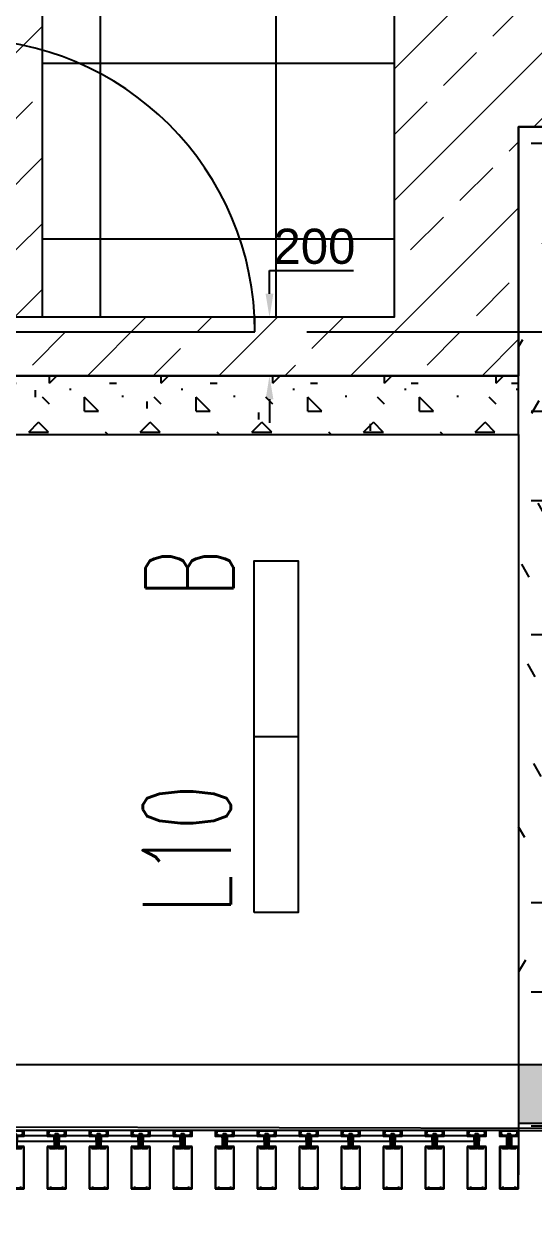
# Model space of a CAD drawing. Header units: millimetres. Extents: x -92759 to 184353, y -15225 to 86714.
# Drawn here: x -40271 to -38531, y 27067 to 31191 of the extents above; entities that cross this region are included whole.
import ezdxf

# ---------------------------------------------------------------- set-up
doc = ezdxf.new("R2010")
doc.units = ezdxf.units.MM
doc.linetypes.add('IDA - Grid Line', pattern=[2100, 1200, -300, 300, -300])
doc.layers.get('Defpoints').update_dxf_attribs({"color": 8})
for name, color, linetype in [('0-1', 9, 'Continuous'), ('0-L10 B', 1, 'Continuous'), ('A-_CLADMULN_E', 8, 'Continuous'), ('A-_CLADPANL_E', 8, 'Continuous'), ('A-_DETA----_E-2', 9, 'Continuous'), ('A-_DETA----_ED', 8, 'Continuous'), ('A-_DOOR----_E', 8, 'Continuous'), ('A-_WALL----_E', 8, 'Continuous'), ('A-_WALL----_H-1', 9, 'Continuous'), ('A-_WALLPRTN_E', 8, 'Continuous'), ('A-PATT-CONC', 8, 'Continuous'), ('AAG_Dimension', 7, 'Continuous'), ('E-legend', 1, 'Continuous'), ('HF', 7, 'Continuous')]:
    doc.layers.add(name, color=color, linetype=linetype)
doc.layers.add('A-_DETA----_ED-1', color=9, linetype='Continuous', true_color=0x808080)
doc.layers.add('S-_ANOTGRID_E-1', color=9, linetype='IDA - Grid Line', true_color=0x808080)
doc.layers.add('HFI 9MM FPB', color=94, linetype='Continuous', lineweight=5)
doc.styles.add('Arial', font='arial.ttf')
doc.styles.get("Standard").update_dxf_attribs({"font": 'arial.ttf'})
doc.styles.add('T3', font='simplex.shx', dxfattribs={"width": 0.7, "height": 300})
doc.dimstyles.get("Standard").update_dxf_attribs({"dimtxt": 0.18, "dimasz": 0.18, "dimexe": 0.18, "dimexo": 0.0625, "dimgap": 0.09, "dimtad": 0, "dimtih": 1, "dimtoh": 1, "dimdec": 4, "dimzin": 0, "dimdsep": 46, "dimtxsty": 'Standard', "dimcen": 0.09, "dimadec": 0, "dimazin": 0, "dimtfac": 1, "dimtdec": 4, "dimtofl": 0, "dimtmove": 0, "dimatfit": 3, "dimfxl": 1, "dimtolj": 1, "dimtzin": 0, "dimarcsym": 0})
pattern_1 = [(0, (-11870.95, 40538.3), (381, 381), [47.625, -333.375]), (90, (-11870.95, 40538.3), (-381, 381), [47.625, -333.375]), (135, (-11823.33, 40538.3), (-381.0004, 3e-14), [67.352, -471.463]), (0, (-11823.33, 40752.6), (381, 381), [47.625, -333.375]), (45, (-11799.5, 40728.8), (0, 381.0004), [33.676, -505.139]), (135, (-11799.5, 40728.8), (-381.0004, 3e-14), [33.676, -505.139]), (0, (-11680.45, 40847.85), (381, 381), [67.352, -313.648]), (45, (-11680.45, 40847.85), (0, 381.0004), [47.625, -491.19]), (135, (-11613.1, 40847.85), (-381.0004, 3e-14), [47.625, -491.19]), (90, (-11609, 40633.54), (-381, 381), [47.625, -333.375]), (45, (-11609, 40633.54), (0, 381.0004), [33.676, -505.139]), (135, (-11585.2, 40657.35), (-381.0004, 3e-14), [33.676, -505.139]), (0, (-11823.33, 40633.54), (381, 381), [23.812, -319.087]), (0, (-11537.58, 40728.8), (381, 381), [23.812, -319.087]), (90, (-11656.64, 40776.4), (-381, 381), [23.812, -319.087]), (135, (-11609, 40562.1), (-381.0004, 3e-14), [33.676, -505.139]), (135, (-11775.7, 40824.04), (-381.0004, 3e-14), [33.676, -505.139]), (45, (-11692.36, 40663.3), (0, 381.0004), [33.676, -505.139]), (90, (-11740, 40585.9), (-381, 381), [5.953, -375.047]), (90, (-11722.12, 40746.65), (-381, 381), [5.953, -375.047]), (90, (-11543.53, 40812.13), (-381, 381), [5.953, -375.047]), (90, (-11537.58, 40609.73), (-381, 381), [5.953, -375.047])]
pattern_2 = [(0, (-11870.95, 40538.29), (609.6, 152.4), [50.292, -406.908, 50.292, -406.908, -2438.4]), (0, (-11870.95, 40538.29), (609.6, 152.4), [-914.4, 50.292, -864.108, 50.292, -406.908, -1066.8]), (0, (-11870.95, 40538.29), (609.6, 152.4), [-2286, 50.292, -254.508, 50.292, -711.708]), (120, (-11642.35, 40614.49), (-436.78227, 451.7291), [50.292, -406.908, 50.292, -406.908, -2438.4]), (120, (-11642.35, 40614.49), (-436.78227, 451.7291), [-914.4, 50.292, -864.108, 50.292, -406.908, -1066.8]), (120, (-11642.35, 40614.49), (-436.78227, 451.7291), [-2286, 50.292, -254.508, 50.292, -711.708]), (240, (-11566.15, 40919.29), (-172.81773, -604.1291), [50.292, -406.908, 50.292, -406.908, -2438.4]), (240, (-11566.15, 40919.29), (-172.81773, -604.1291), [-914.4, 50.292, -864.108, 50.292, -406.908, -1066.8]), (240, (-11566.15, 40919.29), (-172.81773, -604.1291), [-2286, 50.292, -254.508, 50.292, -711.708])]

# ---------------------------------------------------------------- blocks, each defined once
blk = doc.blocks.new('System Panel - Glazed Panel-10347478-BLK8_RHH_1ST STOREY PLAN')
at = {"layer": 'A-_CLADPANL_E'}
for p, q in [((63, 0), (-63, 0)), ((-63, 0), (-63, -18)), ((63, -18), (63, 0)), ((-63, -18), (63, -18))]:
    blk.add_line(p, q, dxfattribs=at)
blk = doc.blocks.new('Rectangular Mullion - 200L X 65D mm-6848285-BLK8_RHH_1ST STOREY PLAN')
at = {"layer": 'A-_DETA----_ED'}
for p, q in [((32.5, 163), (-32.5, 163)), ((-32.5, 163), (-32.5, 18)), ((-30, 160.5), (-25.1, 160.5)), ((-30, 20.5), (-30, 160.5)), ((-23.6, 158.9), (-23.6, 157.4)), ((-23.6, 157.4), (-17.7, 157.4)), ((-17.7, 157.4), (-17.7, 158.9)), ((-16.1, 160.5), (16.1, 160.5)), ((17.7, 158.9), (17.7, 157.4)), ((17.7, 157.4), (23.6, 157.4)), ((23.6, 157.4), (23.6, 158.9)), ((25.1, 160.5), (30, 160.5)), ((30, 160.5), (30, 20.5)), ((32.5, 18), (32.5, 163)), ((-32.5, 18), (-21, 18)), ((-24, 20.5), (-30, 20.5)), ((-24, 23.6), (-24, 20.5)), ((-4.1, 24.3), (-23.2, 24.3)), ((-20.2, 21.8), (-17.9, 21.8)), ((-17.1, 18), (-13.8, 18)), ((-13.1, 18.8), (-13.1, 21)), ((-12.3, 21.8), (-5.9, 21.8)), ((-10.5, 21.8), (-10.5, 19.9)), ((-9.7, 19.2), (-8, 19.2)), ((-8, 19.2), (-8, 2.5)), ((-8, -11.6), (-8, 0)), ((-7.7, 2.2), (-6.7, 2.2)), ((-6.7, 0.3), (-7.7, 0.3)), ((-6.4, 2), (-6.4, 0.6)), ((-5.4, 5.1), (-5.4, 20.3)), ((-3.5, 5.1), (-5.4, 5.1)), ((-5.1, 21), (-5.1, 18.8)), ((-4.3, 18), (-0.8, 18)), ((-2.6, 21.3), (-2.6, 22.8)), ((2.6, 21.3), (-2.6, 21.3)), ((-2.5, -1.3), (-1.1, 4.3)), ((-0.8, 18), (0, 18.8)), ((0, 18.8), (0.8, 18)), ((0.8, 18), (4.3, 18)), ((1.1, 4.3), (2.5, -1.3)), ((2.6, 22.8), (2.6, 21.3)), ((5.4, 5.1), (3.5, 5.1)), ((23.2, 24.3), (4.1, 24.3)), ((5.1, 18.8), (5.1, 21)), ((5.4, 20.3), (5.4, 5.1)), ((5.9, 21.8), (12.3, 21.8)), ((6.4, 0.6), (6.4, 2)), ((6.7, 2.2), (7.7, 2.2)), ((7.7, 0.3), (6.7, 0.3)), ((8, 19.2), (9.7, 19.2)), ((8, 2.5), (8, 19.2)), ((8, -11.6), (8, 0)), ((10.5, 19.9), (10.5, 21.8)), ((13.1, 21), (13.1, 18.8)), ((13.8, 18), (17.1, 18)), ((17.9, 21.8), (20.2, 21.8)), ((21, 18), (32.5, 18)), ((24, 20.5), (24, 23.6)), ((30, 20.5), (24, 20.5)), ((-32.5, -17.5), (-32.5, -22.2)), ((-32.5, -24.8), (-32.5, -37)), ((-32.5, -37), (32.5, -37)), ((-29.9, -17), (-32, -17)), ((-31.7, -23), (-30.7, -23)), ((-31.2, -25.3), (-30.5, -25.3)), ((-31.2, -35.7), (-31.2, -25.3)), ((-15.9, -35.7), (-31.2, -35.7)), ((-30.5, -23.2), (-31, -23.2)), ((-30.3, -25.5), (-27.6, -30.1)), ((-26.8, -20.8), (-29, -20.8)), ((-27.4, -23), (-24.5, -23)), ((-27.4, -26.4), (-27.4, -23)), ((-25.9, -29.1), (-27.4, -26.4)), ((-5.7, -17), (-25.9, -17)), ((-23, -19.5), (-8.3, -19.5)), ((-23, -21.5), (-23, -19.5)), ((0, -35.5), (-15.9, -35.7)), ((-8.3, -19.5), (-7.6, -20.2)), ((-6.9, -11.6), (-8, -11.6)), ((-0.4, -20.2), (-7.6, -20.2)), ((-6.9, -11.6), (-6.6, -12)), ((-6.6, -12), (-6.2, -11.6)), ((-6.2, -11.6), (-4.3, -11.6)), ((-5.3, -16.6), (-5.7, -17)), ((-5, -17), (-5.3, -16.6)), ((5, -17), (-5, -17)), ((-2.4, -0.9), (-4.9, -3.8)), ((-4.9, -3.8), (4.9, -3.8)), ((-4.9, -3.8), (-4.9, -11.6)), ((-4.3, -11.6), (-3.9, -12)), ((-3.9, -12), (-3.6, -11.6)), ((-3.6, -11.6), (-2.5, -11.6)), ((-2.5, -11.6), (-2.5, -1.1)), ((2.4, -0.9), (-2.4, -0.9)), ((-0.4, -20.2), (0, -19.8)), ((0, -19.8), (0.4, -20.2)), ((15.9, -35.7), (0, -35.5)), ((7.6, -20.2), (0.4, -20.2)), ((4.9, -3.8), (2.4, -0.9)), ((2.5, -1.3), (2.5, -11.6)), ((2.5, -11.6), (3.6, -11.6)), ((3.6, -11.6), (3.9, -12)), ((3.9, -12), (4.3, -11.6)), ((4.3, -11.6), (6.2, -11.6)), ((4.9, -3.8), (4.9, -11.6)), ((5.3, -16.6), (5, -17)), ((5.7, -17), (5.3, -16.6)), ((25.9, -17), (5.7, -17)), ((6.2, -11.6), (6.6, -12)), ((6.6, -12), (6.9, -11.6)), ((8, -11.6), (6.9, -11.6)), ((7.6, -20.2), (8.3, -19.5)), ((8.3, -19.5), (23, -19.5)), ((31.2, -35.7), (15.9, -35.7)), ((23, -19.5), (23, -21.5)), ((24.5, -23), (27.4, -23)), ((25.5, -19.5), (25.5, -19.3)), ((27.4, -26.4), (25.9, -29.1)), ((29, -20.8), (26.8, -20.8)), ((27.4, -23), (27.4, -26.4)), ((27.6, -30.1), (30.3, -25.5)), ((32, -17), (29.9, -17)), ((30.3, -19.3), (30.3, -19.5)), ((31, -23.2), (30.5, -23.2)), ((30.5, -25.3), (31.2, -25.3)), ((30.7, -23), (31.7, -23)), ((31.2, -25.3), (31.2, -35.7)), ((32.5, -22.2), (32.5, -17.5)), ((32.5, -37), (32.5, -24.8))]:
    blk.add_line(p, q, dxfattribs=at)
for centre, radius, start, end in [((-25.1, 158.9), 1.52, 0, 90), ((-16.1, 158.9), 1.52, 90, 180), ((16.1, 158.9), 1.52, 0, 90), ((25.1, 158.9), 1.52, 90, 180), ((-23.2, 23.6), 0.762, 90, 180), ((-20.2, 20.5), 1.27, 90, 180), ((-19.2, 20.3), 2.29, 180, 225.1897), ((-21, 18.4), 0.381, 270, 45.1897), ((-17.9, 20.5), 1.27, 0, 90), ((-17.1, 18.4), 0.381, 134.8103, 270), ((-18.9, 20.3), 2.29, 314.8103, 0), ((-13.8, 18.8), 0.762, 270, 0), ((-12.3, 21), 0.762, 90, 180), ((-9.7, 19.9), 0.762, 180, 270), ((-7.7, 2.5), 0.254, 180, 270), ((-7.7, 0), 0.254, 90, 180), ((-6.9, 20.3), 1.52, 360, 90), ((-6.7, 2), 0.254, 360, 90), ((-6.7, 0.6), 0.254, 270, 360), ((-5.9, 21), 0.762, 0, 90), ((-4.3, 18.8), 0.762, 180, 270), ((-4.1, 22.8), 1.52, 360, 90), ((0, 4), 3.63, 17.5064, 162.4936), ((0, 4), 1.09, 15, 165), ((4.1, 22.8), 1.52, 90, 180), ((4.3, 18.8), 0.762, 270, 0), ((5.9, 21), 0.762, 90, 180), ((6.9, 20.3), 1.52, 90, 180), ((6.7, 2), 0.254, 90, 180), ((6.7, 0.6), 0.254, 180, 270), ((7.7, 2.5), 0.254, 270, 0), ((7.7, 0), 0.254, 0, 90), ((9.7, 19.9), 0.762, 270, 0), ((12.3, 21), 0.762, 0, 90), ((13.8, 18.8), 0.762, 180, 270), ((17.9, 20.5), 1.27, 90, 180), ((18.9, 20.3), 2.29, 180, 225.1897), ((17.1, 18.4), 0.381, 270, 45.1897), ((20.2, 20.5), 1.27, 0, 90), ((21, 18.4), 0.381, 134.8103, 270), ((19.2, 20.3), 2.29, 314.8103, 0), ((23.2, 23.6), 0.762, 0, 90), ((-32, -17.5), 0.508, 90, 180), ((-31.7, -22.2), 0.762, 180, 270), ((-31, -24.8), 1.52, 90, 180), ((-30.7, -24.3), 1.27, 288.6629, 90), ((-30.5, -24.3), 1.02, 270, 90), ((-28, -19.3), 2.29, 134.8103, 180), ((-29, -19.5), 1.27, 180, 270), ((-29.9, -17.4), 0.381, 314.8103, 90), ((-26.8, -29.6), 1.02, 210, 30), ((-26.8, -19.5), 1.27, 270, 0), ((-25.9, -17.4), 0.381, 90, 225.1897), ((-27.8, -19.3), 2.29, 0, 45.1897), ((-24.5, -21.5), 1.52, 270, 0), ((24.5, -21.5), 1.52, 180, 270), ((27.8, -19.3), 2.29, 134.8103, 180), ((26.8, -19.5), 1.27, 180, 270), ((26.8, -29.6), 1.02, 150, 330), ((25.9, -17.4), 0.381, 314.8103, 90), ((29, -19.5), 1.27, 270, 0), ((29.9, -17.4), 0.381, 90, 225.1897), ((30.7, -24.3), 1.27, 90, 251.3371), ((30.5, -24.3), 1.02, 90, 270), ((28, -19.3), 2.29, 0, 45.1897), ((31, -24.8), 1.52, 360, 90), ((31.7, -22.2), 0.762, 270, 0), ((32, -17.5), 0.508, 0, 90)]:
    blk.add_arc(centre, radius, start, end, dxfattribs=at)
at = {"layer": 'A-_DETA----_ED-1'}
for p, q in [((0, 26.4), (-2.4, 24)), ((-2.4, 24), (-2.4, -0.9)), ((2.4, 24), (0, 26.4)), ((2.4, -0.9), (2.4, 24)), ((-8, -17), (-8, -11.6)), ((-6.3, -21.2), (-6.3, -20.2)), ((6.4, -21.2), (-6.3, -21.2)), ((-5.2, -24.7), (-5.2, -21.2)), ((-5.1, -24.8), (5.1, -24.8)), ((3.9, -25.6), (-3.9, -25.6)), ((-2.6, -24.7), (-2.6, -21.2)), ((-2.5, -11.6), (-2.5, -17)), ((2.5, -11.6), (2.5, -17)), ((2.6, -24.7), (2.6, -21.2)), ((5.2, -24.7), (5.2, -21.2)), ((6.4, -20.2), (6.4, -21.2)), ((8, -11.6), (8, -17))]:
    blk.add_line(p, q, dxfattribs=at)
for centre, radius, start, end in [((-3.9, -24.2), 1.38, 200.9416, 339.0732), ((0, -21.4), 4.19, 234.2873, 305.7127), ((3.9, -24.2), 1.38, 200.9416, 339.0732)]:
    blk.add_arc(centre, radius, start, end, dxfattribs=at)
blk = doc.blocks.new('Rectangular Mullion - IDA - Rectangular - 200mm - Center-10347480-BLK8_RHH_1ST STOREY PLAN')
at = {"layer": 'A-_CLADMULN_E'}
for p, q in [((-32.5, 17), (-32.5, 37)), ((-32.5, 37), (32.5, 37)), ((-8.6875, 17), (-32.5, 17)), ((-8.6875, -18), (-8.6875, 17)), ((32.5, 17), (8.6875, 17)), ((8.6875, 17), (8.6875, -18)), ((32.5, 37), (32.5, 17)), ((-32.5, -163), (-32.5, -18)), ((-32.5, -18), (-8.6875, -18)), ((8.6875, -18), (32.5, -18)), ((32.5, -18), (32.5, -163)), ((32.5, -163), (-32.5, -163))]:
    blk.add_line(p, q, dxfattribs=at)
blk = doc.blocks.new('Rectangular Mullion - IDA - Rectangular - 200mm - Center-10347481-BLK8_RHH_1ST STOREY PLAN')
at = {"layer": 'A-_CLADMULN_E'}
for p, q in [((0, 37), (-65, 37)), ((-65, 37), (-65, 17)), ((-65, 17), (-41.1875, 17)), ((-41.1875, 17), (-41.1875, -18)), ((-23.8125, -18), (-23.8125, 17)), ((-23.8125, 17), (0, 17)), ((0, 17), (0, 37)), ((-41.1875, -18), (-65, -18)), ((-65, -18), (-65, -163)), ((0, -18), (-23.8125, -18)), ((0, -163), (0, -18)), ((-65, -163), (0, -163))]:
    blk.add_line(p, q, dxfattribs=at)
blk = doc.blocks.new('IDA - F - Single - Swing1 - 1100L X 2200H -TD-03-10510367-BLK8_RHH_1ST STOREY PLAN')
at = {"layer": 'A-_DOOR----_E'}
for p, q in [((500, 1075), (450, 1075)), ((450, 1075), (450, 75)), ((500, 75), (500, 1075)), ((-500, 75), (-550, 75)), ((-500, -75), (-500, 75)), ((450, 75), (500, 75)), ((550, 75), (500, 75)), ((500, 75), (500, -75)), ((-550, -75), (-500, -75)), ((500, -75), (550, -75))]:
    blk.add_line(p, q, dxfattribs=at)
blk.add_arc((500, 75), 1000, 90, 180, dxfattribs=at)
blk = doc.blocks.new('A$Cb2bf8f38')
at = {"layer": 'A-_WALL----_H-1'}
h = blk.add_hatch(dxfattribs=at)
h.set_pattern_fill('FP_1', color=256, style=0, pattern_type=2)
h.set_pattern_definition(pattern_2)
h.paths.add_polyline_path([(4450, -4900), (4450, -1700), (4350, -1700), (4350, -4900)])
h = blk.add_hatch(dxfattribs=at)
h.set_pattern_fill('FP_2', color=256, style=0, pattern_type=2)
h.set_pattern_definition(pattern_1)
h.paths.add_polyline_path([(4350, -2750), (4350, -2550), (-610, -2550), (-610, -2750), (4329.4, -2750)])
h = blk.add_hatch(dxfattribs=at)
h.set_pattern_fill('FP_2', color=256, style=0, pattern_type=2)
h.set_pattern_definition(pattern_1)
h.paths.add_polyline_path([(4525, -5100), (4525, -5012.5), (4550, -5012.5), (4550, -4900), (4350, -4900), (4350, -5100)])
h.paths.add_polyline_path([(5675, -5100), (7200, -5100), (7200, -4900), (5650, -4900), (5650, -5012.5), (5675, -5012.5)])
h.paths.add_polyline_path([(-2335, -5100), (-2335, -5012.5), (-2310, -5012.5), (-2310, -4900), (-2610, -4900), (-2610, -5100)])
h.paths.add_polyline_path([(-685, -5100), (50, -5100), (50, -4900), (-710, -4900), (-710, -5012.5), (-685, -5012.5), (-685, -5041.7)])
h = blk.add_hatch(dxfattribs=at)
h.set_pattern_fill('FP_1', color=256, style=0, pattern_type=2)
h.set_pattern_definition(pattern_2)
h.paths.add_polyline_path([(5650, -5125), (7200, -5125), (7200, -5100), (5675, -5100), (5675, -5012.5), (5650, -5012.5)])
h.paths.add_polyline_path([(4550, -5125), (4550, -5012.5), (4525, -5012.5), (4525, -5100), (4350, -5100), (4350, -5125)])
h.paths.add_polyline_path([(-710, -5125), (50, -5125), (50, -5100), (-685, -5100), (-685, -5012.5), (-710, -5012.5), (-710, -5041.7)])
h.paths.add_polyline_path([(-2310, -5125), (-2310, -5012.5), (-2335, -5012.5), (-2335, -5100), (-2610, -5100), (-2610, -5125)])
blk.add_lwpolyline([(-2385, -9825), (-2385, -5100), (7400, -5125), (7400, 46800), (-18575, 46800), (-18575, 38037.5), (-30600, 38100), (-30625, 26375), (-28100, 26375), (-28100, -2400), (-10500, -2425), (-10500, -9800), (-2385, -9825)], close=True)
at = {"layer": 'A-_DETA----_E-2'}
blk.add_line((4350, -4757), (4350, -5277), dxfattribs=at)
at = {"layer": 'A-_WALL----_E'}
for p, q in [((4350, -2550), (-410, -2550)), ((4350, -2750), (4350, -2550)), ((-610, -2750), (4350, -2750)), ((2504.5, -4900), (4550, -4900)), ((4350, -4900), (4350, -5125)), ((4350, -5100), (4525, -5100)), ((2740.8, -5125), (2662.5, -5125)), ((2884.2, -5125), (2805.8, -5125)), ((3027.5, -5125), (2949.2, -5125)), ((3170.8, -5125), (3092.5, -5125)), ((3314.2, -5125), (3235.8, -5125)), ((3457.5, -5125), (3379.2, -5125)), ((3600.8, -5125), (3522.5, -5125)), ((3744.2, -5125), (3665.8, -5125)), ((3887.5, -5125), (3809.2, -5125)), ((4030.8, -5125), (3952.5, -5125)), ((4174.2, -5125), (4095.8, -5125)), ((4285, -5125), (4239.2, -5125)), ((4350, -5125), (4550, -5125))]:
    blk.add_line(p, q, dxfattribs=at)
at = {"layer": 'A-_WALLPRTN_E'}
for p, q in [((4350, -1700), (4350, -2550)), ((7200, -1700), (4350, -1700)), ((4350, -2750), (4350, -4900))]:
    blk.add_line(p, q, dxfattribs=at)
at = {"layer": 'S-_ANOTGRID_E-1'}
blk.add_line((-38373.1, -2400), (13584.7, -2400), dxfattribs=at)
at = {"layer": 'A-_CLADMULN_E', "rotation": 180}
for p in [(2630, -5162), (2773.3, -5162), (2916.7, -5162), (3060, -5162), (3203.3, -5162), (3346.7, -5162), (3490, -5162), (3633.3, -5162), (3776.7, -5162), (3920, -5162), (4063.3, -5162), (4206.7, -5162), (4317.5, -5162)]:
    blk.add_blockref('Rectangular Mullion - 200L X 65D mm-6848285-BLK8_RHH_1ST STOREY PLAN', p, dxfattribs=at)
at = {"layer": 'A-_CLADMULN_E', "extrusion": (0, 0, -1)}
for p in [(-2630, -5162), (-2773.3, -5162), (-2916.7, -5162), (-3060, -5162), (-3203.3, -5162), (-3346.7, -5162), (-3490, -5162), (-3633.3, -5162), (-3776.7, -5162), (-3920, -5162), (-4063.3, -5162), (-4206.7, -5162)]:
    blk.add_blockref('Rectangular Mullion - IDA - Rectangular - 200mm - Center-10347480-BLK8_RHH_1ST STOREY PLAN', p, dxfattribs=at)
at = {"layer": 'A-_CLADMULN_E'}
blk.add_blockref('Rectangular Mullion - IDA - Rectangular - 200mm - Center-10347481-BLK8_RHH_1ST STOREY PLAN', (4350, -5162), dxfattribs=at)
at = {"layer": 'A-_CLADPANL_E', "rotation": 180}
for p in [(2701.7, -5162), (2845, -5162), (2988.3, -5162), (3131.7, -5162), (3418.3, -5162), (3561.7, -5162), (3705, -5162), (3848.3, -5162), (3991.7, -5162), (4135, -5162)]:
    blk.add_blockref('System Panel - Glazed Panel-10347478-BLK8_RHH_1ST STOREY PLAN', p, dxfattribs=at)
at = {"layer": 'A-_DOOR----_E', "rotation": 269.9999999999999}
blk.add_blockref('IDA - F - Single - Swing1 - 1100L X 2200H -TD-03-10510367-BLK8_RHH_1ST STOREY PLAN', (2375, -1900), dxfattribs=at)
blk = doc.blocks.new('*D637')
at = {"layer": 'AAG_Dimension', "color": 0, "lineweight": -2, "transparency": 16777216}
for p, q in [((15370.7, 457191.7), (15370.7, 457271.7)), ((15370.7, 457271.7), (15657.5, 457271.7)), ((15533.8, 457111.7), (15370.5, 457111.7)), ((15533.8, 456911.7), (15370.5, 456911.7)), ((15370.7, 456831.7), (15370.7, 456751.7))]:
    blk.add_line(p, q, dxfattribs=at)
at = {"layer": 'AAG_Dimension', "color": 0, "transparency": 16777216}
for points in [[(15357.4, 457191.7), (15384, 457191.7), (15370.7, 457111.7)], [(15357.4, 456831.7), (15384, 456831.7), (15370.7, 456911.7)]]:
    blk.add_solid(points, dxfattribs=at)
at = {"layer": 'Defpoints', "color": 0, "transparency": 16777216}
for p in [(15370.7, 457111.7), (15533.9, 457111.7), (15533.9, 456911.7)]:
    blk.add_point(p, dxfattribs=at)
at = {"layer": 'AAG_Dimension', "color": 152, "true_color": 0x2776bb, "transparency": 16777216, "insert": (15524.1, 457353), "char_height": 120, "attachment_point": 5, "style": 'Arial'}
blk.add_mtext('\\A1;200', dxfattribs=at)
blk = doc.blocks.new('L10B')
at = {"layer": 'E-legend', "lineweight": 25}
blk.add_line((-158319.9, -71882.7), (-158319.9, -71732.7), dxfattribs=at)
at = {"layer": 'E-legend', "linetype": 'Continuous', "lineweight": 25}
blk.add_lwpolyline([(-158919.9, -71732.7), (-157719.9, -71732.7), (-157719.9, -71882.7), (-158919.9, -71882.7)], close=True, dxfattribs=at)
at = {"layer": 'E-legend', "linetype": 'Continuous', "lineweight": 25, "style": 'T3', "width": 0.6}
for s, p in [('L10', (-158923.2, -71653)), ('B', (-157843.6, -71662.6))]:
    blk.add_text(s, height=300, dxfattribs=at).set_placement(p)
blk = doc.blocks.new('EL_B8_L1_R4')
at = {"layer": '0-L10 B', "rotation": 90}
blk.add_blockref('L10B', (-57492.7, 113980), dxfattribs=at)
blk = doc.blocks.new('RCP_B8L1')
at = {"layer": 'A-PATT-CONC'}
h = blk.add_hatch(dxfattribs=at)
h.set_pattern_fill('ANSI37', color=256, scale=189, angle=45)
h.set_pattern_definition([(90, (14595.95, 460711.7), (-600.075, 0), []), (180, (14595.95, 460711.7), (-6e-14, -600.075), [])])
h.paths.add_polyline_path([(14595.95033, 460711.70958), (18795.95033, 460711.70957), (18795.95033, 458311.70958), (15795.95032, 458311.70959), (15795.95032, 457111.70958), (14595.95032, 457111.70958)])
at = {"layer": 'HFI 9MM FPB'}
h = blk.add_hatch(dxfattribs=at)
h.set_pattern_fill('ANSI33', color=256, scale=50)
h.paths.add_polyline_path([(19070.95033, 460911.70958), (14320.95033, 460911.70958), (14320.95033, 456911.7134), (16220.95033, 456911.7134), (16220.95033, 457761.70958), (19070.95033, 457761.70958), (19070.95033, 458741.7134), (18870.95033, 458741.7134), (18870.95033, 459341.7134), (19070.95033, 459341.7134)])
h.paths.add_polyline_path([(14595.95033, 460711.70958), (18795.95033, 460711.70957), (18795.95033, 458311.70958), (15795.95032, 458311.70959), (15795.95032, 457111.70958), (14595.95032, 457111.70958)], flags=16)
at = {"layer": 'HF'}
for points in [[(19070.95033, 460911.70958), (14320.95033, 460911.70958), (14320.95033, 456911.7134), (16220.95033, 456911.7134), (16220.95033, 457761.70958), (19070.95033, 457761.70958), (19070.95033, 458741.7134), (18870.95033, 458741.7134), (18870.95033, 459341.7134), (19070.95033, 459341.7134)], [(14595.95033, 460711.70958), (18795.95033, 460711.70957), (18795.95033, 458311.70958), (15795.95032, 458311.70959), (15795.95032, 457111.70958), (14595.95032, 457111.70958)]]:
    blk.add_lwpolyline(points, close=True, dxfattribs=at)
at = {"layer": 'AAG_Dimension'}
dim = blk.add_linear_dim(base=(15370.68611, 457111.70958), p1=(15533.86738, 456911.7134), p2=(15533.86738, 457111.70958), angle=90, dimstyle='Standard', dxfattribs=at)
dim.commit()
dim.dimension.update_dxf_attribs({"geometry": '*D637', "text_midpoint": (15524.06947, 457352.97834)})

msp = doc.modelspace()

# ---------------------------------------------------------------- block references
at = {"layer": '0-1'}
msp.add_blockref('A$Cb2bf8f38', (-42933, 32541.2), dxfattribs=at)

# ---------------------------------------------------------------- next in the draw order: block references
at = {"color": 0}
msp.add_blockref('EL_B8_L1_R4', (-53725.9, 73099.6), dxfattribs=at)
at = {"layer": 'A-PATT-CONC', "color": 152, "true_color": 0x2776bb}
msp.add_blockref('RCP_B8L1', (-54804, -426920.5), dxfattribs=at)

doc.saveas('drawing.dxf')
